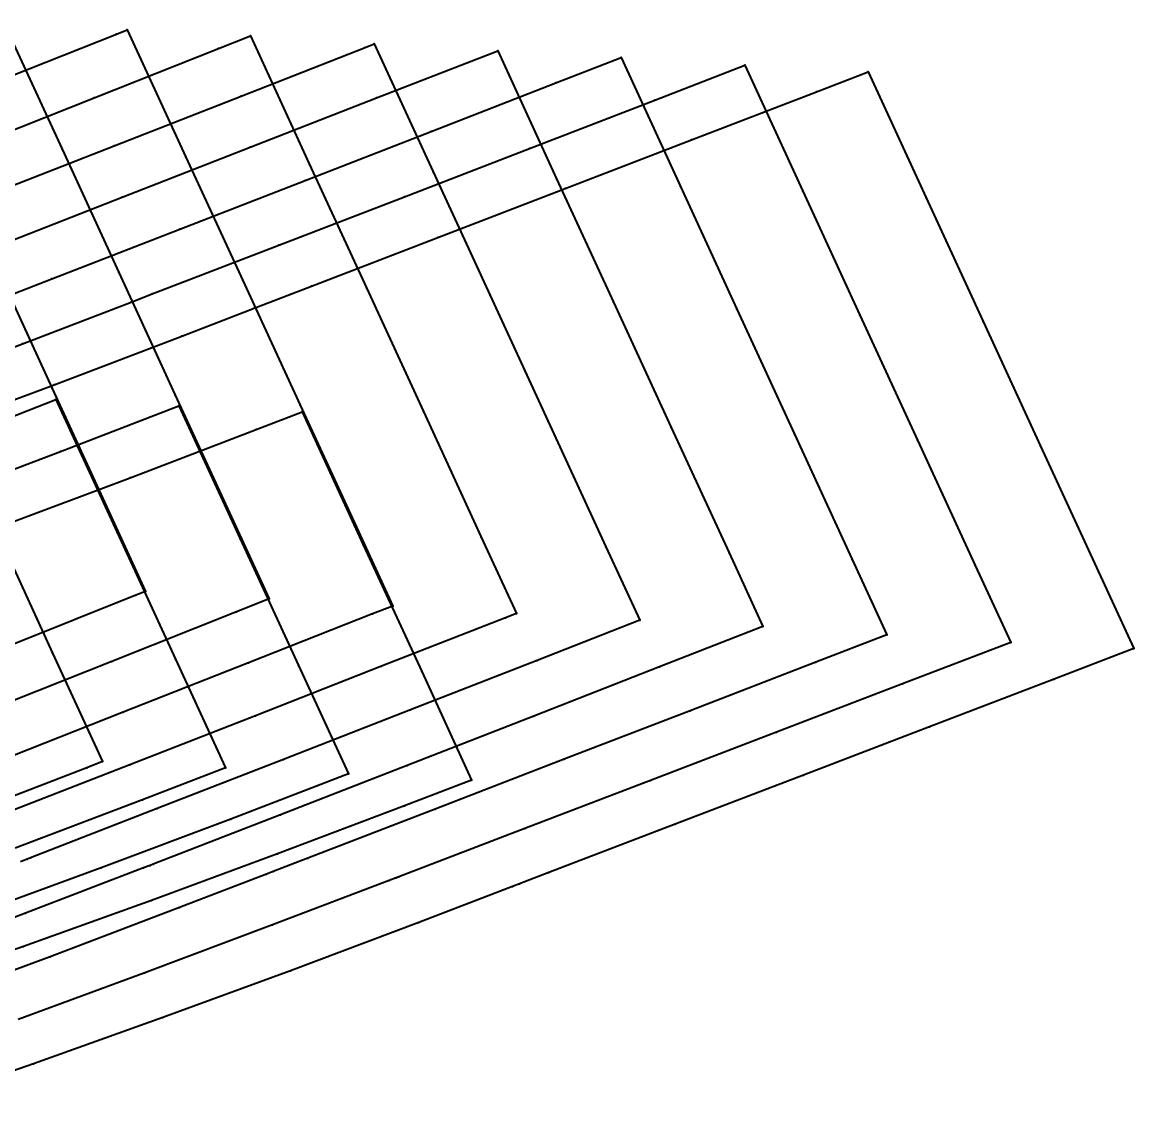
# Model space of a CAD drawing. Extents: x -2408 to 1029, y -526 to 2095.
# Drawn here: x 171.2 to 295, y 1970.2 to 2091.3 of the extents above; entities that cross this region are included whole.
import ezdxf

# ---------------------------------------------------------------- set-up
doc = ezdxf.new("R2010")
doc.units = 0

# ---------------------------------------------------------------- blocks, each defined once
blk = doc.blocks.new(' -32')
at = {"layer": '1'}
blk.add_lwpolyline([(352.226522, 1064.5658), (358.538991, 1050.856301), (364.82154, 1037.211813), (368.953018, 1028.239059), (367.889338, 1027.814234), (354.172729, 1022.342552)], dxfattribs=at)
at = {"layer": '2'}
blk.add_point((368.953018, 1028.239059), dxfattribs=at)
at = {"layer": '3'}
for p in [(358.538991, 1050.856301), (364.82154, 1037.211813), (367.889338, 1027.814234)]:
    blk.add_point(p, dxfattribs=at)
blk = doc.blocks.new(' -33')
at = {"layer": '1'}
blk.add_lwpolyline([(353.139229, 1092.372131), (359.660655, 1078.208832), (365.989945, 1064.462811), (372.269339, 1050.82515), (378.545277, 1037.194993), (382.732925, 1028.100204), (379.101655, 1026.653663), (365.205599, 1021.131295), (351.214287, 1015.587585)], dxfattribs=at)
at = {"layer": '2'}
blk.add_point((382.732925, 1028.100204), dxfattribs=at)
at = {"layer": '3'}
for p in [(359.660655, 1078.208832), (365.989945, 1064.462811), (372.269339, 1050.82515), (378.545277, 1037.194993), (379.101655, 1026.653663), (365.205599, 1021.131295)]:
    blk.add_point(p, dxfattribs=at)
blk = doc.blocks.new(' -34')
at = {"layer": '1'}
blk.add_lwpolyline([(351.903869, 1086.286333), (365.701351, 1091.739034), (366.924133, 1092.222443), (373.462202, 1078.023018), (379.795192, 1064.268981), (386.187455, 1050.386203), (392.45031, 1036.784463), (396.498604, 1027.992325), (394.254804, 1027.10872), (380.438332, 1021.669266), (366.443046, 1016.161306), (352.340214, 1010.61292)], dxfattribs=at)
at = {"layer": '2'}
for p in [(366.924133, 1092.222443), (396.498604, 1027.992325)]:
    blk.add_point(p, dxfattribs=at)
at = {"layer": '3'}
for p in [(365.701351, 1091.739034), (373.462202, 1078.023018), (379.795192, 1064.268981), (386.187455, 1050.386203), (392.45031, 1036.784463), (394.254804, 1027.10872), (380.438332, 1021.669266), (366.443046, 1016.161306)]:
    blk.add_point(p, dxfattribs=at)
blk = doc.blocks.new(' -35')
at = {"layer": '1'}
blk.add_lwpolyline([(349.26085, 1079.793399), (363.240981, 1085.323904), (377.097833, 1090.818459), (380.638885, 1092.225189), (387.205448, 1077.96386), (393.559186, 1064.164754), (399.919372, 1050.351653), (406.363559, 1036.356107), (410.281296, 1027.847519), (409.069686, 1027.372956), (395.265535, 1021.968974), (381.191424, 1016.463064), (367.197694, 1010.992232), (352.979751, 1005.437899)], dxfattribs=at)
at = {"layer": '2'}
for p in [(380.638885, 1092.225189), (410.281296, 1027.847519)]:
    blk.add_point(p, dxfattribs=at)
at = {"layer": '3'}
for p in [(377.097833, 1090.818459), (363.240981, 1085.323904), (387.205448, 1077.96386), (393.559186, 1064.164754), (399.919372, 1050.351653), (406.363559, 1036.356107), (409.069686, 1027.372956), (395.265535, 1021.968974), (381.191424, 1016.463064), (367.197694, 1010.992232)]:
    blk.add_point(p, dxfattribs=at)
blk = doc.blocks.new(' -36')
at = {"layer": '1'}
blk.add_lwpolyline([(351.458665, 1075.196744), (365.447101, 1080.671039), (379.593423, 1086.207642), (393.411958, 1091.616475), (394.448357, 1092.022171), (401.017897, 1077.754366), (407.362129, 1063.975906), (413.824754, 1049.940332), (420.257502, 1035.96962), (424.01825, 1027.801971), (412.586008, 1023.315426), (398.471397, 1017.790555), (384.326717, 1012.268359), (370.267248, 1006.795088), (356.122026, 1001.307085), (355.749817, 1001.163483), (355.012627, 1000.877609)], dxfattribs=at)
at = {"layer": '2'}
for p in [(394.448357, 1092.022171), (424.01825, 1027.801971)]:
    blk.add_point(p, dxfattribs=at)
at = {"layer": '3'}
for p in [(393.411958, 1091.616475), (379.593423, 1086.207642), (365.447101, 1080.671039), (401.017897, 1077.754366), (407.362129, 1063.975906), (413.824754, 1049.940332), (420.257502, 1035.96962), (412.586008, 1023.315426), (398.471397, 1017.790555), (384.326717, 1012.268359), (370.267248, 1006.795088), (355.749817, 1001.163483), (356.122026, 1001.307085)]:
    blk.add_point(p, dxfattribs=at)
at = {"layer": '4'}
blk.add_point((355.749817, 1001.163483), dxfattribs=at)
blk = doc.blocks.new(' -37')
at = {"layer": '1'}
blk.add_lwpolyline([(352.209141, 1070.105026), (366.334854, 1075.613246), (380.618567, 1081.186494), (394.700425, 1086.683991), (408.195152, 1091.955261), (414.765191, 1077.686423), (421.105898, 1063.915629), (427.534695, 1049.953496), (433.97074, 1035.975612), (437.739906, 1027.789688), (426.242376, 1023.275826), (412.2196, 1017.787084), (398.094203, 1012.274825), (383.999994, 1006.792931), (369.796874, 1001.290442), (369.466019, 1001.163025), (368.72139, 1000.874786), (355.579303, 995.816777), (341.223809, 990.374284)], dxfattribs=at)
at = {"layer": '14'}
blk.add_lwpolyline([(352.069095, 1038.945869), (358.576033, 1024.81404), (364.144897, 1012.721558), (364.144325, 1012.721329), (364.144096, 1012.721252), (362.403649, 1012.046407), (348.207575, 1006.573782)], dxfattribs=at)
at = {"layer": '2'}
for p in [(408.195152, 1091.955261), (437.739906, 1027.789688), (364.144897, 1012.721558)]:
    blk.add_point(p, dxfattribs=at)
at = {"layer": '3'}
for p in [(394.700425, 1086.683991), (380.618567, 1081.186494), (414.765191, 1077.686423), (366.334854, 1075.613246), (421.105898, 1063.915629), (427.534695, 1049.953496), (433.97074, 1035.975612), (358.576033, 1024.81404), (426.242376, 1023.275826), (412.2196, 1017.787084), (362.403649, 1012.046407), (364.144096, 1012.721252), (364.144325, 1012.721329), (398.094203, 1012.274825), (383.999994, 1006.792931), (368.72139, 1000.874786), (369.466019, 1001.163025), (369.796874, 1001.290442), (355.579303, 995.816777)]:
    blk.add_point(p, dxfattribs=at)
at = {"layer": '4'}
for p in [(364.144096, 1012.721252), (364.144325, 1012.721329), (368.72139, 1000.874786), (369.466019, 1001.163025)]:
    blk.add_point(p, dxfattribs=at)
blk = doc.blocks.new(' -38')
at = {"layer": '1'}
blk.add_lwpolyline([(353.640518, 1065.321579), (358.500034, 1067.204314), (372.765039, 1072.74267), (386.730965, 1078.170662), (400.799045, 1083.643287), (414.682171, 1089.048539), (421.946335, 1091.878891), (428.560168, 1077.514878), (434.858011, 1063.837159), (441.268156, 1049.915563), (447.698984, 1035.949036), (451.563339, 1027.556381), (443.628077, 1024.491796), (429.626396, 1019.085496), (415.606633, 1013.673451), (401.237364, 1008.12785), (387.052649, 1002.655053), (383.181801, 1001.163559), (382.42981, 1000.871887), (372.742773, 997.141267), (358.320956, 991.658059), (344.128589, 986.416153)], dxfattribs=at)
at = {"layer": '14'}
blk.add_lwpolyline([(351.437154, 1050.840185), (358.963165, 1053.761826), (358.963165, 1053.761826), (365.785106, 1038.945869), (372.292044, 1024.81404), (377.860909, 1012.721558), (377.860451, 1012.721405), (377.860107, 1012.721252), (368.60817, 1009.155058), (354.421862, 1003.75921)], dxfattribs=at)
at = {"layer": '2'}
for p in [(421.946335, 1091.878891), (358.963165, 1053.761826), (451.563339, 1027.556381), (377.860909, 1012.721558)]:
    blk.add_point(p, dxfattribs=at)
at = {"layer": '3'}
for p in [(414.682171, 1089.048539), (400.799045, 1083.643287), (386.730965, 1078.170662), (428.560168, 1077.514878), (372.765039, 1072.74267), (358.500034, 1067.204314), (434.858011, 1063.837159), (358.963165, 1053.761826), (441.268156, 1049.915563), (365.785106, 1038.945869), (447.698984, 1035.949036), (372.292044, 1024.81404), (443.628077, 1024.491796), (429.626396, 1019.085496), (415.606633, 1013.673451), (377.860107, 1012.721252), (377.860451, 1012.721405), (368.60817, 1009.155058), (401.237364, 1008.12785), (387.052649, 1002.655053), (382.42981, 1000.871887), (383.181801, 1001.163559), (372.742773, 997.141267), (358.320956, 991.658059)]:
    blk.add_point(p, dxfattribs=at)
at = {"layer": '4'}
for p in [(358.963165, 1053.761826), (377.860107, 1012.721252), (377.860451, 1012.721405), (382.42981, 1000.871887), (383.181801, 1001.163559)]:
    blk.add_point(p, dxfattribs=at)
blk = doc.blocks.new(' -39')
at = {"layer": '1'}
blk.add_lwpolyline([(340.954818, 1055.231175), (355.236348, 1060.664412), (367.355995, 1065.322647), (369.692615, 1066.220764), (383.822645, 1071.664578), (397.805993, 1077.056936), (411.742652, 1082.43552), (425.695749, 1087.824346), (435.741577, 1091.706848), (442.204675, 1077.670195), (448.560999, 1063.865462), (454.98593, 1049.911753), (461.418724, 1035.940935), (465.365791, 1027.368622), (453.31974, 1022.751855), (439.268951, 1017.369772), (425.216065, 1011.989858), (411.237758, 1006.641727), (397.173381, 1001.264519), (396.899414, 1001.160049), (396.109543, 1000.857925), (383.090266, 995.893118), (368.891684, 990.541382), (354.766985, 985.34326)], dxfattribs=at)
at = {"layer": '14'}
blk.add_lwpolyline([(345.080031, 1043.199982), (359.482535, 1048.671111), (372.679138, 1053.761826), (372.679138, 1053.761826), (379.501079, 1038.945869), (386.008017, 1024.81404), (391.576881, 1012.721558), (391.576118, 1012.721252), (391.57608, 1012.721252), (378.465255, 1007.694425), (364.018147, 1002.254273), (349.417778, 996.917945)], dxfattribs=at)
at = {"layer": '2'}
for p in [(435.741577, 1091.706848), (372.679138, 1053.761826), (465.365791, 1027.368622), (391.576881, 1012.721558)]:
    blk.add_point(p, dxfattribs=at)
at = {"layer": '3'}
for p in [(425.695749, 1087.824346), (411.742652, 1082.43552), (442.204675, 1077.670195), (397.805993, 1077.056936), (383.822645, 1071.664578), (367.355995, 1065.322647), (369.692615, 1066.220764), (448.560999, 1063.865462), (355.236348, 1060.664412), (372.679138, 1053.761826), (454.98593, 1049.911753), (359.482535, 1048.671111), (379.501079, 1038.945869), (461.418724, 1035.940935), (386.008017, 1024.81404), (453.31974, 1022.751855), (439.268951, 1017.369772), (391.57608, 1012.721252), (391.576118, 1012.721252), (425.216065, 1011.989858), (378.465255, 1007.694425), (411.237758, 1006.641727), (364.018147, 1002.254273), (396.109543, 1000.857925), (396.899414, 1001.160049), (397.173381, 1001.264519), (383.090266, 995.893118), (368.891684, 990.541382)]:
    blk.add_point(p, dxfattribs=at)
at = {"layer": '4'}
for p in [(367.355995, 1065.322647), (372.679138, 1053.761826), (391.57608, 1012.721252), (391.576118, 1012.721252), (396.109543, 1000.857925), (396.899414, 1001.160049)]:
    blk.add_point(p, dxfattribs=at)
blk = doc.blocks.new(' -40')
at = {"layer": '1'}
blk.add_lwpolyline([(344.369741, 1051.415679), (358.758732, 1056.788266), (372.993793, 1062.214465), (381.072083, 1065.322571), (387.44987, 1067.776385), (401.531938, 1073.197241), (415.720887, 1078.658974), (429.808239, 1084.081371), (443.738496, 1089.443087), (449.482002, 1091.653671), (455.940904, 1077.626232), (462.290057, 1063.837118), (468.694397, 1049.928117), (475.1308, 1035.949449), (479.075012, 1027.383347), (470.208717, 1023.985631), (456.301064, 1018.656943), (442.280197, 1013.285913), (427.981922, 1007.80976), (413.906816, 1002.420398), (410.6147, 1001.161575), (409.831772, 1000.860291), (399.397524, 996.872641), (385.107798, 991.480284), (370.889052, 986.259433), (356.484973, 981.116691), (342.059538, 976.098004)], dxfattribs=at)
at = {"layer": '14'}
blk.add_lwpolyline([(353.179962, 1041.137101), (367.250711, 1046.424374), (381.290667, 1051.792824), (386.395149, 1053.761826), (386.395149, 1053.761826), (393.21709, 1038.945869), (399.724028, 1024.81404), (405.292892, 1012.721558), (405.292091, 1012.721252), (405.29171, 1012.7211), (397.81319, 1009.858118), (383.677561, 1004.501897), (369.600955, 999.301814), (355.373379, 994.194059), (341.103706, 989.204328)], dxfattribs=at)
at = {"layer": '2'}
for p in [(449.482002, 1091.653671), (386.395149, 1053.761826), (479.075012, 1027.383347), (405.292892, 1012.721558)]:
    blk.add_point(p, dxfattribs=at)
at = {"layer": '3'}
for p in [(443.738496, 1089.443087), (429.808239, 1084.081371), (415.720887, 1078.658974), (455.940904, 1077.626232), (401.531938, 1073.197241), (387.44987, 1067.776385), (381.072083, 1065.322571), (462.290057, 1063.837118), (372.993793, 1062.214465), (358.758732, 1056.788266), (386.395149, 1053.761826), (381.290667, 1051.792824), (468.694397, 1049.928117), (367.250711, 1046.424374), (393.21709, 1038.945869), (475.1308, 1035.949449), (399.724028, 1024.81404), (470.208717, 1023.985631), (456.301064, 1018.656943), (442.280197, 1013.285913), (405.29171, 1012.7211), (405.292091, 1012.721252), (397.81319, 1009.858118), (427.981922, 1007.80976), (383.677561, 1004.501897), (413.906816, 1002.420398), (409.831772, 1000.860291), (410.6147, 1001.161575), (369.600955, 999.301814), (399.397524, 996.872641), (355.373379, 994.194059), (385.107798, 991.480284), (370.889052, 986.259433), (356.484973, 981.116691)]:
    blk.add_point(p, dxfattribs=at)
at = {"layer": '4'}
for p in [(381.072083, 1065.322571), (386.395149, 1053.761826), (405.29171, 1012.7211), (405.292091, 1012.721252), (409.831772, 1000.860291), (410.6147, 1001.161575)]:
    blk.add_point(p, dxfattribs=at)

msp = doc.modelspace()

# ---------------------------------------------------------------- block references
at = {"layer": '1'}
for name, p in [(' -32', (-184.050523, 999.622732)), (' -34', (-184.050758, 998.245407)), (' -33', (-184.050694, 998.934067)), (' -36', (-184.051123, 996.868036)), (' -35', (-184.051047, 997.556724)), (' -37', (-184.051318, 996.179365)), (' -38', (-184.051331, 995.490688)), (' -39', (-184.051506, 994.802025)), (' -40', (-184.051738, 994.113352))]:
    msp.add_blockref(name, p, dxfattribs=at)

doc.saveas('drawing.dxf')
